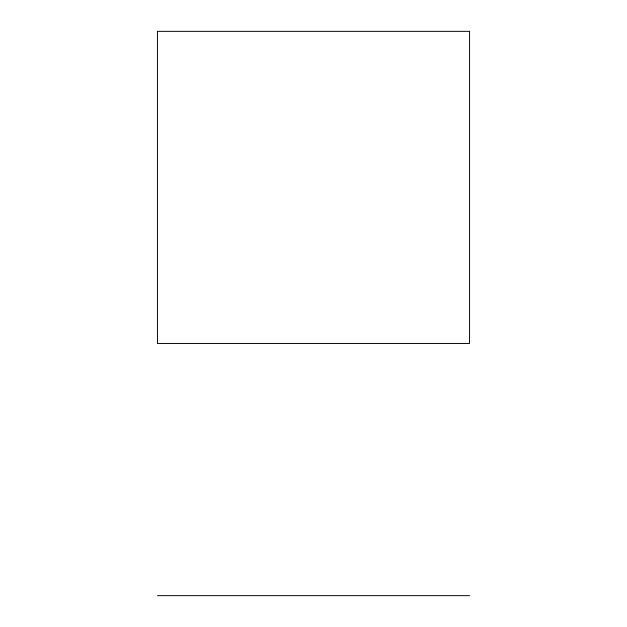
<?xml version="1.0" encoding="UTF-8"?>
<svg xmlns="http://www.w3.org/2000/svg" width="627" height="627" viewBox="0 0 627 627"><rect width="100%" height="100%" fill="white"/><g stroke="black" fill="none" stroke-linecap="round" stroke-linejoin="round"><path stroke-width="0.94" d="M157.44 595.65L469.56 595.65M469.56 31.35L157.44 31.35L157.44 343.463L469.56 343.463L469.56 31.35"/></g></svg>
